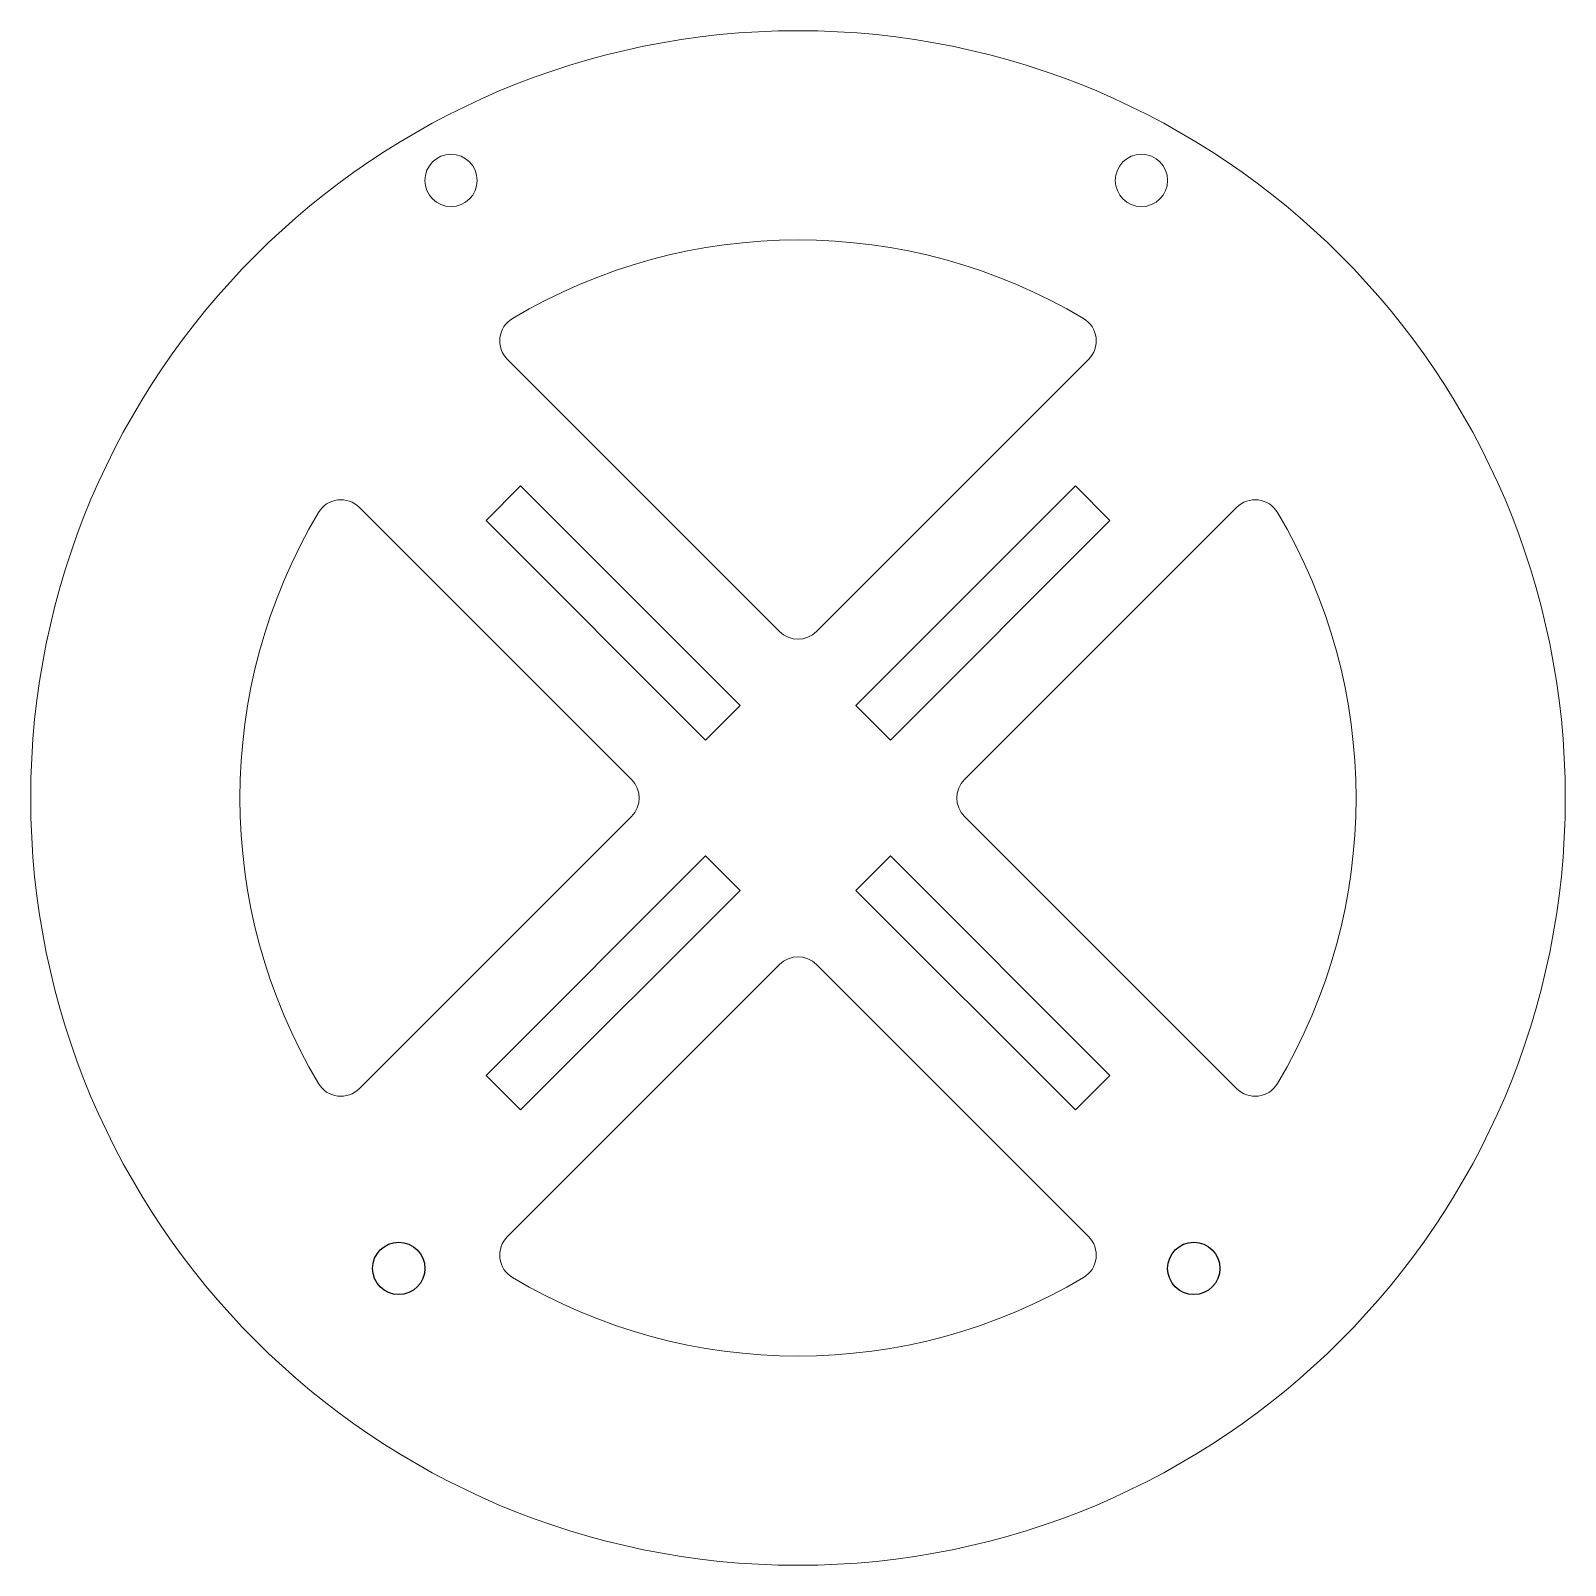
# Model space of a CAD drawing. Header units: inches. Extents: x -1.83 to 1.83, y -2.18 to 1.49.
import ezdxf

# ---------------------------------------------------------------- set-up
doc = ezdxf.new("R2010")
doc.units = ezdxf.units.IN
doc.header["$MEASUREMENT"] = 0
doc.layers.add('Exterior', color=250, linetype='Continuous')
doc.layers.add('Interior', color=1, linetype='Continuous')

msp = doc.modelspace()

# ---------------------------------------------------------------- linework, layer by layer
at = {"layer": 'Exterior', "linetype": 'Continuous', "lineweight": 15}
msp.add_circle((0, -0.3426), 1.8337, dxfattribs=at)
at = {"layer": 'Interior', "linetype": 'Continuous', "lineweight": 15}
for p, q in [((-0.6945, 0.7055), (-0.0442, 0.0552)), ((0.0442, 0.0552), (0.6945, 0.7055)), ((-0.3977, -0.2984), (-1.0481, 0.3519)), ((1.0481, 0.3519), (0.3977, -0.2984)), ((-1.0481, -1.0371), (-0.3977, -0.3868)), ((0.3977, -0.3868), (1.0481, -1.0371)), ((-0.0442, -0.7403), (-0.6945, -1.3907)), ((0.6945, -1.3907), (0.0442, -0.7403))]:
    msp.add_line(p, q, dxfattribs=at)
at = {"layer": 'Interior'}
for p, q in [((-0.7456, 0.3203), (-0.6629, 0.4031)), ((-0.6629, 0.4031), (-0.1382, -0.1216)), ((0.1382, -0.1216), (0.6629, 0.4031)), ((0.6629, 0.4031), (0.7456, 0.3203)), ((-0.7456, 0.3203), (-0.221, -0.2044)), ((0.221, -0.2044), (0.7456, 0.3203)), ((-0.221, -0.2044), (-0.1382, -0.1216)), ((0.1382, -0.1216), (0.221, -0.2044)), ((-0.7456, -1.0055), (-0.221, -0.4808)), ((-0.221, -0.4808), (-0.1382, -0.5636)), ((0.1382, -0.5636), (0.221, -0.4808)), ((0.221, -0.4808), (0.7456, -1.0055)), ((-0.6629, -1.0882), (-0.1382, -0.5636)), ((0.1382, -0.5636), (0.6629, -1.0882)), ((-0.7456, -1.0055), (-0.6629, -1.0882)), ((0.6629, -1.0882), (0.7456, -1.0055))]:
    msp.add_line(p, q, dxfattribs=at)
at = {"layer": 'Interior', "linetype": 'Continuous', "lineweight": 15}
for centre in [(-0.8292, 1.1333), (0.8208, 1.1333)]:
    msp.add_circle(centre, 0.0625, dxfattribs=at)
at = {"layer": 'Interior'}
for centre in [(-0.9542, -1.4667), (0.9458, -1.4667)]:
    msp.add_circle(centre, 0.0625, dxfattribs=at)
at = {"layer": 'Interior', "linetype": 'Continuous', "lineweight": 15}
for centre, radius, start, end in [((0, -0.3426), 1.3337, 59.231, 120.769), ((-0.6503, 0.7497), 0.0625, 120.769, 225), ((0.6503, 0.7497), 0.0625, 315, 59.231), ((-1.0923, 0.3077), 0.0625, 45, 149.231), ((1.0923, 0.3077), 0.0625, 30.769, 135), ((0, -0.3426), 1.3337, 149.231, 210.769), ((0, -0.3426), 1.3337, 329.231, 30.769), ((0, 0.0994), 0.0625, 225, 315), ((-0.4419, -0.3426), 0.0625, 315, 45), ((0.4419, -0.3426), 0.0625, 135, 225), ((0, -0.7845), 0.0625, 45, 135), ((-1.0923, -0.9929), 0.0625, 210.769, 315), ((1.0923, -0.9929), 0.0625, 225, 329.231), ((-0.6503, -1.4349), 0.0625, 135, 239.231), ((0.6503, -1.4349), 0.0625, 300.769, 45), ((0, -0.3426), 1.3337, 239.231, 300.769)]:
    msp.add_arc(centre, radius, start, end, dxfattribs=at)

doc.saveas('drawing.dxf')
